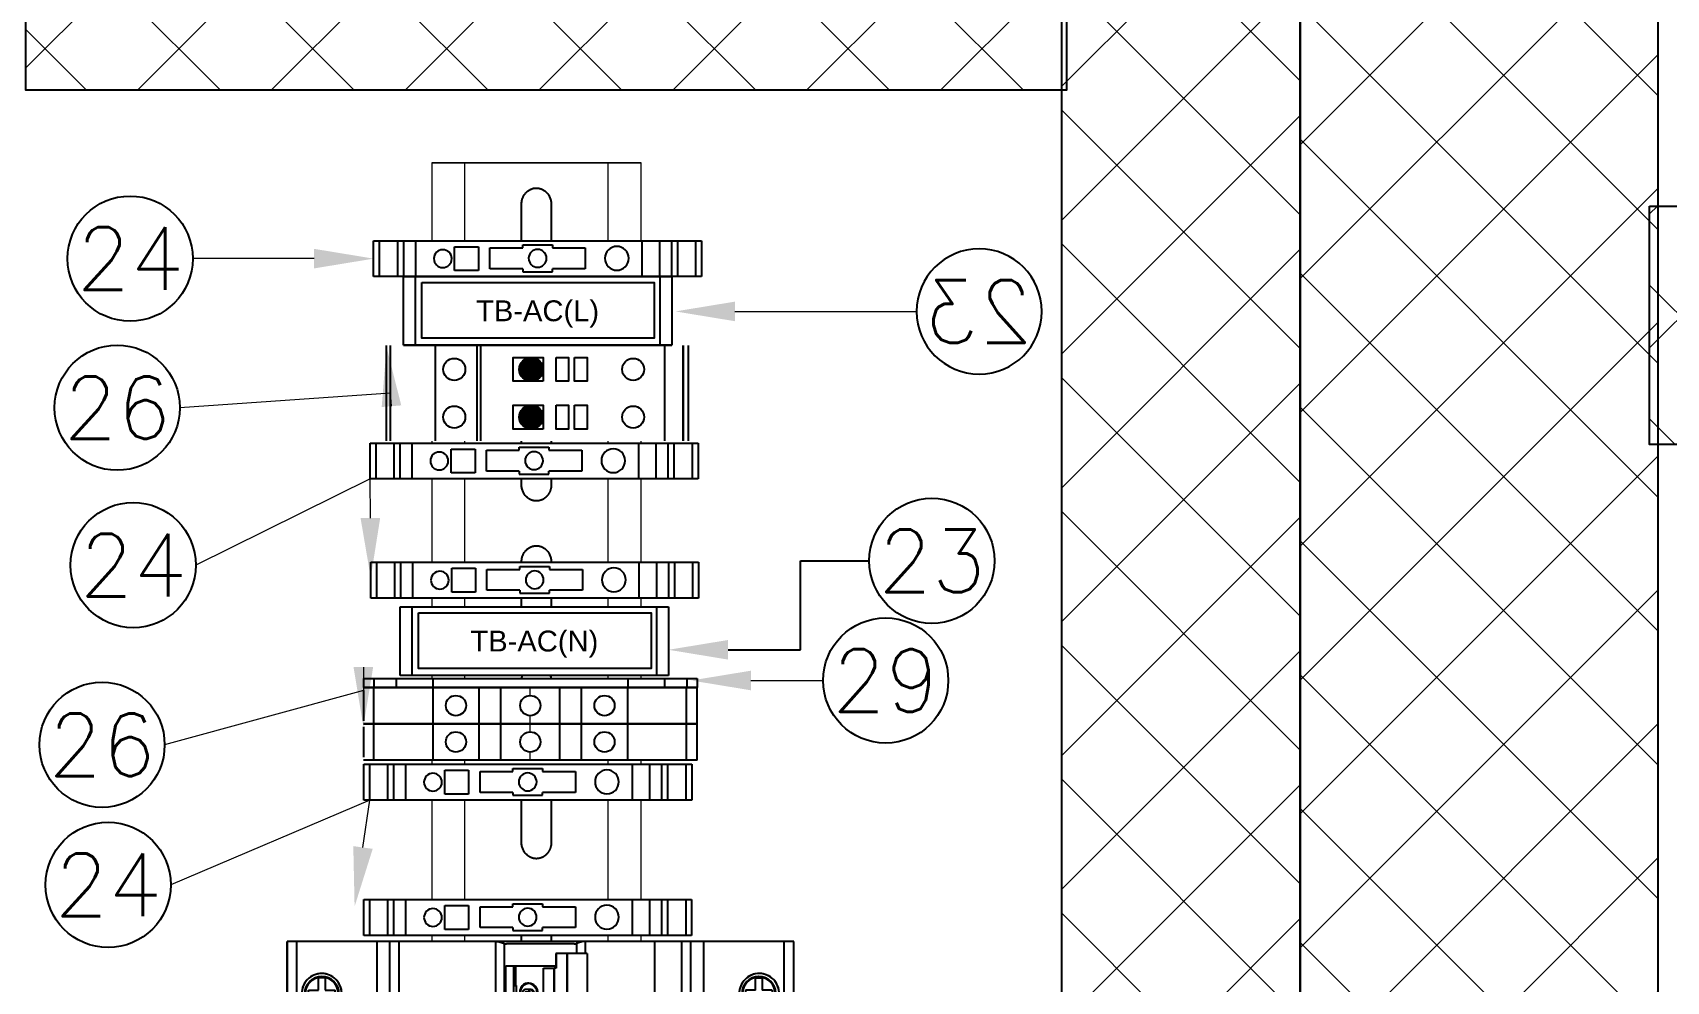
# Model space of a CAD drawing. Header units: millimetres. Extents: x 2205 to 3814, y 620 to 2277.
# Drawn here: x 3063.8 to 3337.8, y 1297 to 1456.1 of the extents above; entities that cross this region are included whole.
import ezdxf
from ezdxf import colors
from ezdxf.entities.mleader import LeaderData, LeaderLine
from ezdxf.enums import TextEntityAlignment as Align
from ezdxf.math import Vec2, Vec3

# ---------------------------------------------------------------- set-up
doc = ezdxf.new("R2010")
doc.units = ezdxf.units.MM
doc.set_wipeout_variables(frame=1)
doc.linetypes.add('Continuo', pattern=[0])
for name, color, linetype, lineweight in [('EL-achurados', 7, 'Continuous', 9), ('EL-componentes', 7, 'Continuous', 25), ('EL-Cotas', 7, 'Continuous', 18)]:
    doc.layers.add(name, color=color, linetype=linetype, lineweight=lineweight)
doc.styles.add('ROMANS', font='romans.shx', dxfattribs={"height": 14})
doc.styles.get("Standard").update_dxf_attribs({"font": 'arial.ttf'})

# ---------------------------------------------------------------- blocks, each defined once
blk = doc.blocks.new('*U17')
blk.add_wipeout([(91.17, 48.55), (641.17, 48.55), (641.17, 13.55), (91.17, 13.55)])
for points in [[(91.16, 48.55), (641.18, 48.55), (641.18, 13.55), (91.16, 13.55)], [(91.17, 43.05), (641.17, 43.05), (641.17, 19.05), (91.17, 19.05), (91.17, 31.05)]]:
    blk.add_lwpolyline(points, close=True)
at = {"layer": 'EL-componentes', "color": 7, "linetype": 'Continuous', "lineweight": 25}
for points in [[(105.14, 33.55), (101.67, 33.55), (98.2, 33.55), (95.42, 33.55), (95.42, 31.05), (95.42, 28.55), (98.2, 28.55), (101.67, 28.55), (105.14, 28.55), (106.75, 28.55), (107.55, 29.8), (108.35, 31.05), (107.55, 32.3), (106.75, 33.55), (105.14, 33.55)], [(125.14, 33.55), (121.67, 33.55), (118.2, 33.55), (115.42, 33.55), (115.42, 31.05), (115.42, 28.55), (118.2, 28.55), (121.67, 28.55), (125.14, 28.55), (126.75, 28.55), (127.55, 29.8), (128.35, 31.05), (127.55, 32.3), (126.75, 33.55), (125.14, 33.55)], [(145.14, 33.55), (141.67, 33.55), (138.2, 33.55), (135.42, 33.55), (135.42, 31.05), (135.42, 28.55), (138.2, 28.55), (141.67, 28.55), (145.14, 28.55), (146.75, 28.55), (147.55, 29.8), (148.35, 31.05), (147.55, 32.3), (146.75, 33.55), (145.14, 33.55)], [(165.14, 33.55), (161.67, 33.55), (158.2, 33.55), (155.42, 33.55), (155.42, 31.05), (155.42, 28.55), (158.2, 28.55), (161.67, 28.55), (165.14, 28.55), (166.75, 28.55), (167.55, 29.8), (168.35, 31.05), (167.55, 32.3), (166.75, 33.55), (165.14, 33.55)], [(185.14, 33.55), (181.67, 33.55), (178.2, 33.55), (175.42, 33.55), (175.42, 31.05), (175.42, 28.55), (178.2, 28.55), (181.67, 28.55), (185.14, 28.55), (186.75, 28.55), (187.55, 29.8), (188.35, 31.05), (187.55, 32.3), (186.75, 33.55), (185.14, 33.55)], [(205.14, 33.55), (201.67, 33.55), (198.2, 33.55), (195.42, 33.55), (195.42, 31.05), (195.42, 28.55), (198.2, 28.55), (201.67, 28.55), (205.14, 28.55), (206.75, 28.55), (207.55, 29.8), (208.35, 31.05), (207.55, 32.3), (206.75, 33.55), (205.14, 33.55)], [(225.14, 33.55), (221.67, 33.55), (218.2, 33.55), (215.42, 33.55), (215.42, 31.05), (215.42, 28.55), (218.2, 28.55), (221.67, 28.55), (225.14, 28.55), (226.75, 28.55), (227.55, 29.8), (228.35, 31.05), (227.55, 32.3), (226.75, 33.55), (225.14, 33.55)]]:
    blk.add_rational_spline(points, [1, 1, 1, 0.707107250279, 1, 0.707107250279, 1, 1, 1, 0.866024791583, 1, 0.866024791583, 1, 0.866024791583, 1], degree=2, knots=[0, 0, 0, 1, 1, 2.570795, 2.570795, 4.14159, 4.14159, 5.14159, 5.14159, 6.18879, 6.18879, 7.23599, 7.23599, 8.28319, 8.28319, 8.28319], dxfattribs=at)
blk = doc.blocks.new('S202 ABB')
at = {"color": 7, "linetype": 'Continuo', "lineweight": 25}
blk.add_wipeout([(-35, 42.5), (0, 42.5), (0, -42.5), (-35, -42.5)], dxfattribs=at).dxf.layer = 'EL-componentes'
at = {"layer": 'EL-componentes', "color": 7, "linetype": 'Continuo', "lineweight": 25}
for p, q in [((-35, 42.5), (-17.5, 42.5)), ((-35, 42.5), (-17.5, 42.5)), ((-17.5, 42.5), (-35, 42.5)), ((-35, -42.5), (-35, 42.5)), ((-17.5, -2.59), (-17.5, 42.5)), ((-17.5, 42.5), (0, 42.5)), ((-17.5, 42.5), (0, 42.5)), ((0, 42.5), (-17.5, 42.5)), ((-17.5, -2.59), (-17.5, 42.5)), ((0, -42.5), (0, 42.5)), ((-17.5, 40.89), (-35, 40.89)), ((-26.81, 38.9), (-26.81, 37.24)), ((-25.69, 38.9), (-26.81, 38.9)), ((-25.69, 38.9), (-25.69, 37.24)), ((0, 40.89), (-17.5, 40.89)), ((-9.31, 38.9), (-9.31, 37.24)), ((-8.19, 38.9), (-9.31, 38.9)), ((-8.19, 38.9), (-8.19, 37.24)), ((-26.81, 37.24), (-28.88, 37.24)), ((-28.88, 36.12), (-28.88, 37.24)), ((-28.88, 36.12), (-26.81, 36.12)), ((-26.81, 36.12), (-26.81, 34.45)), ((-23.62, 37.24), (-25.69, 37.24)), ((-25.69, 36.12), (-25.69, 34.45)), ((-25.69, 36.12), (-23.62, 36.12)), ((-23.62, 36.12), (-23.62, 37.24)), ((-9.31, 37.24), (-11.38, 37.24)), ((-11.38, 36.12), (-11.38, 37.24)), ((-11.38, 36.12), (-9.31, 36.12)), ((-9.31, 36.12), (-9.31, 34.45)), ((-6.12, 37.24), (-8.19, 37.24)), ((-8.19, 36.12), (-8.19, 34.45)), ((-8.19, 36.12), (-6.12, 36.12)), ((-6.12, 36.12), (-6.12, 37.24)), ((-25.69, 34.45), (-26.81, 34.45)), ((-8.19, 34.45), (-9.31, 34.45)), ((-17.5, 27.4), (-35, 27.4)), ((-17.5, 25.24), (-35, 25.24)), ((0, 27.4), (-17.5, 27.4)), ((0, 25.24), (-17.5, 25.24)), ((-17.5, 23.7), (-35, 23.7)), ((0, 23.7), (-17.5, 23.7)), ((-17.5, 7.49), (-35, 7.49)), ((-17.86, 6.05), (-34.64, 6.05)), ((-34.57, 0), (-34.57, 5.68)), ((-30.91, 5.79), (-30.91, -2.59)), ((-21.76, 5.79), (-30.91, 5.79)), ((-21.76, 5.79), (-21.76, -2.59)), ((-17.93, 0), (-17.93, 5.68)), ((0, 7.49), (-17.5, 7.49)), ((-0.36, 6.05), (-17.14, 6.05)), ((-17.07, 0), (-17.07, 5.68)), ((-13.41, 5.79), (-13.41, -2.59)), ((-4.26, 5.79), (-13.41, 5.79)), ((-4.26, 5.79), (-4.26, -2.59)), ((-0.43, 0), (-0.43, 5.68)), ((-21.76, 4.49), (-30.91, 4.49)), ((-30.91, 4.3), (-29.27, 4.3)), ((-30.91, 4.19), (-27.59, 4.19)), ((-29.27, 4.3), (-29.27, 4.49)), ((-29.27, 4.19), (-29.27, 4.3)), ((-27.93, 2.53), (-27.79, 2.83)), ((-27.82, 4.19), (-27.81, 4.49)), ((-27.79, 2.83), (-27.56, 3.08)), ((-27.59, 4.49), (-27.59, 4)), ((-23.27, 4), (-27.59, 4)), ((-27.56, 3.08), (-27.21, 3.3)), ((-27.21, 3.3), (-26.77, 3.44)), ((-26.9, 2.55), (-26.84, 2.76)), ((-26.84, 2.76), (-26.68, 2.93)), ((-26.77, 3.44), (-26.21, 3.49)), ((-26.68, 2.93), (-26.42, 3.03)), ((-26.42, 3.03), (-26.08, 3.03)), ((-26.21, 3.49), (-25.73, 3.44)), ((-26.08, 3.03), (-25.82, 2.93)), ((-25.82, 2.93), (-25.66, 2.76)), ((-25.73, 3.44), (-25.29, 3.3)), ((-25.66, 2.76), (-25.6, 2.55)), ((-25.29, 3.3), (-24.94, 3.08)), ((-24.94, 3.08), (-24.71, 2.83)), ((-24.71, 2.83), (-24.57, 2.53)), ((-23.27, 4.49), (-23.27, 4)), ((-23.25, 4.28), (-23.27, 4.31)), ((-23.27, 4.31), (-23.27, 4.31)), ((-23.11, 4.2), (-23.25, 4.28)), ((-22.84, 4.14), (-23.11, 4.2)), ((-22.84, 4.14), (-21.76, 4.14)), ((-4.26, 4.49), (-13.41, 4.49)), ((-13.41, 4.3), (-11.77, 4.3)), ((-13.41, 4.19), (-10.09, 4.19)), ((-11.77, 4.3), (-11.77, 4.49)), ((-11.77, 4.19), (-11.77, 4.3)), ((-10.43, 2.53), (-10.29, 2.83)), ((-10.32, 4.19), (-10.31, 4.49)), ((-10.29, 2.83), (-10.06, 3.08)), ((-10.09, 4.49), (-10.09, 4)), ((-5.77, 4), (-10.09, 4)), ((-10.06, 3.08), (-9.71, 3.3)), ((-9.71, 3.3), (-9.27, 3.44)), ((-9.4, 2.55), (-9.34, 2.76)), ((-9.34, 2.76), (-9.18, 2.93)), ((-9.27, 3.44), (-8.71, 3.49)), ((-9.18, 2.93), (-8.92, 3.03)), ((-8.92, 3.03), (-8.58, 3.03)), ((-8.71, 3.49), (-8.23, 3.44)), ((-8.58, 3.03), (-8.32, 2.93)), ((-8.32, 2.93), (-8.16, 2.76)), ((-8.23, 3.44), (-7.79, 3.3)), ((-8.16, 2.76), (-8.1, 2.55)), ((-7.79, 3.3), (-7.44, 3.08)), ((-7.44, 3.08), (-7.21, 2.83)), ((-7.21, 2.83), (-7.07, 2.53)), ((-5.77, 4.49), (-5.77, 4)), ((-5.75, 4.28), (-5.77, 4.31)), ((-5.77, 4.31), (-5.77, 4.31)), ((-5.61, 4.2), (-5.75, 4.28)), ((-5.34, 4.14), (-5.61, 4.2)), ((-5.34, 4.14), (-4.26, 4.14)), ((-34.57, -5.68), (-34.57, 0)), ((-27.98, 2.19), (-27.93, 2.53)), ((-27.97, 2.05), (-27.98, 2.19)), ((-27.88, 1.69), (-27.97, 2.05)), ((-27.66, 1.28), (-27.88, 1.69)), ((-27.34, 0.93), (-27.66, 1.28)), ((-26.92, 0.67), (-27.34, 0.93)), ((-26.9, 1.81), (-26.9, 2.55)), ((-26.9, 1.56), (-26.9, 1.81)), ((-26.89, 1.7), (-26.9, 1.81)), ((-26.78, 1.46), (-26.89, 1.7)), ((-26.45, 0.55), (-26.84, 0.67)), ((-26.58, 1.28), (-26.78, 1.46)), ((-26.33, 1.19), (-26.58, 1.28)), ((-26.47, 2.55), (-26.43, 2.64)), ((-26.47, 1.81), (-26.47, 2.55)), ((-26.45, 1.74), (-26.47, 1.81)), ((-26.36, 1.64), (-26.45, 1.74)), ((-26.04, 0.52), (-26.45, 0.55)), ((-26.43, 2.64), (-26.33, 2.71)), ((-26.2, 1.61), (-26.36, 1.64)), ((-26.33, 2.71), (-26.16, 2.71)), ((-26.05, 1.22), (-26.33, 1.19)), ((-26.08, 1.69), (-26.2, 1.61)), ((-26.16, 2.71), (-26.06, 2.63)), ((-26.03, 1.81), (-26.08, 1.69)), ((-26.06, 2.63), (-26.03, 2.55)), ((-25.82, 1.35), (-26.05, 1.22)), ((-25.64, 0.61), (-26.04, 0.52)), ((-26.03, 1.81), (-26.03, 2.55)), ((-25.66, 1.56), (-25.82, 1.35)), ((-25.36, 0.78), (-25.73, 0.61)), ((-25.6, 1.81), (-25.66, 1.56)), ((-25.6, 1.81), (-25.6, 2.55)), ((-25.6, 1.56), (-25.6, 1.81)), ((-24.99, 1.09), (-25.36, 0.78)), ((-24.71, 1.48), (-24.99, 1.09)), ((-24.57, 1.83), (-24.71, 1.48)), ((-24.57, 2.53), (-24.52, 2.19)), ((-24.52, 2.19), (-24.57, 1.83)), ((-17.93, -2.59), (-17.93, 0)), ((-17.07, -2.59), (-17.07, 0)), ((-10.48, 2.19), (-10.43, 2.53)), ((-10.47, 2.05), (-10.48, 2.19)), ((-10.38, 1.69), (-10.47, 2.05)), ((-10.16, 1.28), (-10.38, 1.69)), ((-9.84, 0.93), (-10.16, 1.28)), ((-9.42, 0.67), (-9.84, 0.93)), ((-9.4, 1.81), (-9.4, 2.55)), ((-9.4, 1.56), (-9.4, 1.81)), ((-9.39, 1.7), (-9.4, 1.81)), ((-9.28, 1.46), (-9.39, 1.7)), ((-8.95, 0.55), (-9.34, 0.67)), ((-9.08, 1.28), (-9.28, 1.46)), ((-8.83, 1.19), (-9.08, 1.28)), ((-8.97, 2.55), (-8.93, 2.64)), ((-8.97, 1.81), (-8.97, 2.55)), ((-8.95, 1.74), (-8.97, 1.81)), ((-8.86, 1.64), (-8.95, 1.74)), ((-8.54, 0.52), (-8.95, 0.55)), ((-8.93, 2.64), (-8.83, 2.71)), ((-8.7, 1.61), (-8.86, 1.64)), ((-8.83, 2.71), (-8.66, 2.71)), ((-8.55, 1.22), (-8.83, 1.19)), ((-8.58, 1.69), (-8.7, 1.61)), ((-8.66, 2.71), (-8.56, 2.63)), ((-8.53, 1.81), (-8.58, 1.69)), ((-8.56, 2.63), (-8.53, 2.55)), ((-8.32, 1.35), (-8.55, 1.22)), ((-8.14, 0.61), (-8.54, 0.52)), ((-8.53, 1.81), (-8.53, 2.55)), ((-8.16, 1.56), (-8.32, 1.35)), ((-7.86, 0.78), (-8.23, 0.61)), ((-8.1, 1.81), (-8.16, 1.56)), ((-8.1, 1.81), (-8.1, 2.55)), ((-8.1, 1.56), (-8.1, 1.81)), ((-7.49, 1.09), (-7.86, 0.78)), ((-7.21, 1.48), (-7.49, 1.09)), ((-7.07, 1.83), (-7.21, 1.48)), ((-7.07, 2.53), (-7.02, 2.19)), ((-7.02, 2.19), (-7.07, 1.83)), ((-0.43, -2.59), (-0.43, 0)), ((-0.43, -5.68), (-0.43, 0)), ((-32.98, -4.49), (-32.98, -2.59)), ((-32.98, -2.59), (-30.48, -2.59)), ((-32.98, -4.55), (-32.98, -2.65)), ((-32.98, -2.65), (-30.48, -2.65)), ((-30.48, -0.49), (-30.48, -2.38)), ((-21.85, -0.49), (-30.48, -0.49)), ((-30.48, -2.59), (-30.48, -2.28)), ((-22.02, -2.28), (-30.48, -2.28)), ((-30.48, -2.65), (-30.48, -2.34)), ((-22.02, -2.34), (-30.48, -2.34)), ((-30.48, -2.59), (-30.48, -2.38)), ((-22.02, -2.59), (-22.02, -2.28)), ((-22.02, -2.65), (-22.02, -2.34)), ((-21.85, -2.38), (-22.02, -2.38)), ((-12.98, -2.59), (-22.02, -2.59)), ((-12.98, -2.65), (-22.02, -2.65)), ((-21.85, -0.49), (-21.85, -2.38)), ((-21.85, -2.59), (-21.85, -2.38)), ((-12.98, -0.49), (-12.98, -2.38)), ((-4.35, -0.49), (-12.98, -0.49)), ((-12.98, -2.59), (-12.98, -2.28)), ((-4.52, -2.28), (-12.98, -2.28)), ((-12.98, -2.65), (-12.98, -2.34)), ((-4.52, -2.34), (-12.98, -2.34)), ((-12.98, -2.59), (-12.98, -2.38)), ((-4.52, -2.59), (-4.52, -2.28)), ((-4.52, -2.65), (-4.52, -2.34)), ((-4.35, -2.38), (-4.52, -2.38)), ((-2.02, -2.59), (-4.52, -2.59)), ((-2.02, -2.59), (-4.52, -2.59)), ((-2.02, -2.59), (-4.52, -2.59)), ((-2.02, -2.65), (-4.52, -2.65)), ((-2.02, -2.65), (-4.52, -2.65)), ((-4.35, -0.49), (-4.35, -2.38)), ((-4.35, -2.59), (-4.35, -2.38)), ((-2.02, -4.49), (-2.02, -2.59)), ((-32.98, -4.56), (-32.98, -4.49)), ((-2.02, -4.49), (-32.98, -4.49)), ((-32.98, -7.86), (-32.98, -4.55)), ((-2.02, -4.55), (-32.98, -4.55)), ((-2.02, -4.56), (-2.02, -4.49)), ((-2.02, -7.86), (-2.02, -4.55)), ((-35, -7.49), (-34.94, -6.94)), ((-35, -7.49), (-32.98, -7.49)), ((-34.94, -6.94), (-34.78, -6.39)), ((-34.78, -6.39), (-34.64, -6.05)), ((-32.98, -7.86), (-2.02, -7.86)), ((-17.5, -42.5), (-17.5, -7.86)), ((-17.5, -42.5), (-17.5, -7.86)), ((0, -7.49), (-2.02, -7.49)), ((-0.22, -6.39), (-0.36, -6.05)), ((-0.06, -6.94), (-0.22, -6.39)), ((-17.5, -19.2), (-35, -19.2)), ((0, -19.2), (-17.5, -19.2)), ((-17.5, -23.7), (-35, -23.7)), ((0, -23.7), (-17.5, -23.7)), ((-17.5, -25.24), (-35, -25.24)), ((-17.5, -27.4), (-35, -27.4)), ((0, -25.24), (-17.5, -25.24)), ((0, -27.4), (-17.5, -27.4)), ((-26.81, -36.07), (-26.81, -34.41)), ((-26.81, -34.41), (-25.69, -34.41)), ((-25.69, -36.07), (-25.69, -34.41)), ((-9.31, -36.07), (-9.31, -34.41)), ((-9.31, -34.41), (-8.19, -34.41)), ((-8.19, -36.07), (-8.19, -34.41)), ((-26.81, -36.07), (-28.88, -36.07)), ((-28.88, -36.07), (-28.88, -37.19)), ((-28.88, -37.19), (-26.81, -37.19)), ((-26.81, -38.86), (-26.81, -37.19)), ((-23.62, -36.07), (-25.69, -36.07)), ((-25.69, -37.19), (-23.62, -37.19)), ((-25.69, -38.86), (-25.69, -37.19)), ((-23.62, -36.07), (-23.62, -37.19)), ((-9.31, -36.07), (-11.38, -36.07)), ((-11.38, -36.07), (-11.38, -37.19)), ((-11.38, -37.19), (-9.31, -37.19)), ((-9.31, -38.86), (-9.31, -37.19)), ((-6.12, -36.07), (-8.19, -36.07)), ((-8.19, -37.19), (-6.12, -37.19)), ((-8.19, -38.86), (-8.19, -37.19)), ((-6.12, -36.07), (-6.12, -37.19)), ((-17.5, -40.9), (-35, -40.9)), ((-26.81, -38.86), (-25.69, -38.86)), ((0, -40.9), (-17.5, -40.9)), ((-9.31, -38.86), (-8.19, -38.86)), ((-17.5, -42.5), (-35, -42.5)), ((-17.5, -42.5), (-35, -42.5)), ((0, -42.5), (-17.5, -42.5)), ((0, -42.5), (-17.5, -42.5))]:
    blk.add_line(p, q, dxfattribs=at)
for centre, radius in [((-26.25, 36.69), 3.36), ((-26.25, 36.67), 2.85), ((-26.25, 36.67), 2.8), ((-26.25, 36.68), 2.76), ((-8.75, 36.69), 3.36), ((-8.75, 36.67), 2.85), ((-8.75, 36.67), 2.8), ((-8.75, 36.68), 2.76), ((-26.25, -36.69), 3.36), ((-26.25, -36.63), 2.84), ((-26.25, -36.63), 2.8), ((-26.25, -36.63), 2.76), ((-8.75, -36.69), 3.36), ((-8.75, -36.63), 2.84), ((-8.75, -36.63), 2.8), ((-8.75, -36.63), 2.76)]:
    blk.add_circle(centre, radius, dxfattribs=at)
for centre, major_axis, ratio in [((-26.25, 1.93), (-1.73, 0), 0.861664), ((-8.75, 1.93), (-1.73, 0), 0.861664), ((-26.25, 1.56), (-0.647, 0), 0.862115), ((-26.25, 2.3), (-0.216, 0), 0.864234), ((-8.75, 1.56), (-0.647, 0), 0.862115), ((-8.75, 2.3), (-0.216, 0), 0.864234)]:
    blk.add_ellipse(centre, major_axis=major_axis, ratio=ratio, dxfattribs=at)
for points in [[(-29.6, 37.03), (-29.41, 38.88), (-27.77, 40.23), (-25.92, 40.04)], [(-28.73, 37.89), (-28.06, 39.26), (-26.41, 39.83), (-25.04, 39.16)], [(-25.92, 40.04), (-24.07, 39.85), (-22.72, 38.2), (-22.9, 36.36)], [(-25.04, 39.16), (-23.67, 38.48), (-23.1, 36.83), (-23.77, 35.46)], [(-12.1, 37.03), (-11.91, 38.88), (-10.27, 40.23), (-8.42, 40.04)], [(-11.23, 37.89), (-10.56, 39.26), (-8.91, 39.83), (-7.54, 39.16)], [(-8.42, 40.04), (-6.57, 39.85), (-5.22, 38.2), (-5.4, 36.36)], [(-7.54, 39.16), (-6.17, 38.48), (-5.6, 36.83), (-6.27, 35.46)], [(-26.58, 33.35), (-28.43, 33.53), (-29.78, 35.18), (-29.6, 37.03)], [(-27.46, 34.2), (-28.83, 34.87), (-29.4, 36.52), (-28.73, 37.89)], [(-22.9, 36.36), (-23.09, 34.51), (-24.73, 33.16), (-26.58, 33.35)], [(-9.08, 33.35), (-10.93, 33.53), (-12.28, 35.18), (-12.1, 37.03)], [(-9.96, 34.2), (-11.33, 34.87), (-11.9, 36.52), (-11.23, 37.89)], [(-5.4, 36.36), (-5.59, 34.51), (-7.23, 33.16), (-9.08, 33.35)], [(-23.77, 35.46), (-24.44, 34.09), (-26.09, 33.53), (-27.46, 34.2)], [(-6.27, 35.46), (-6.94, 34.09), (-8.59, 33.53), (-9.96, 34.2)], [(-35, 7.49), (-35, 7.49), (-34.94, 6.94), (-34.94, 6.94)], [(-34.94, 6.94), (-34.94, 6.94), (-34.78, 6.39), (-34.78, 6.39)], [(-34.78, 6.39), (-34.78, 6.39), (-34.64, 6.05), (-34.64, 6.05)], [(-34.64, 6.05), (-34.59, 5.93), (-34.57, 5.81), (-34.57, 5.68)], [(-17.86, 6.05), (-17.91, 5.93), (-17.93, 5.81), (-17.93, 5.68)], [(-17.72, 6.39), (-17.72, 6.39), (-17.86, 6.05), (-17.86, 6.05)], [(-17.56, 6.94), (-17.56, 6.94), (-17.72, 6.39), (-17.72, 6.39)], [(-17.5, 7.49), (-17.5, 7.49), (-17.56, 6.94), (-17.56, 6.94)], [(-17.5, 7.49), (-17.5, 7.49), (-17.44, 6.94), (-17.44, 6.94)], [(-17.44, 6.94), (-17.44, 6.94), (-17.28, 6.39), (-17.28, 6.39)], [(-17.28, 6.39), (-17.28, 6.39), (-17.14, 6.05), (-17.14, 6.05)], [(-17.14, 6.05), (-17.09, 5.93), (-17.07, 5.81), (-17.07, 5.68)], [(-0.36, 6.05), (-0.41, 5.93), (-0.43, 5.81), (-0.43, 5.68)], [(-0.22, 6.39), (-0.22, 6.39), (-0.36, 6.05), (-0.36, 6.05)], [(-0.06, 6.94), (-0.06, 6.94), (-0.22, 6.39), (-0.22, 6.39)], [(0, 7.49), (0, 7.49), (-0.06, 6.94), (-0.06, 6.94)], [(-27.6, 4.19), (-27.59, 4.23), (-27.59, 4.27), (-27.59, 4.31)], [(-21.98, 4.49), (-22.18, 4.4), (-22.37, 4.28), (-22.54, 4.14)], [(-21.76, 4.29), (-21.88, 4.25), (-21.98, 4.2), (-22.09, 4.14)], [(-10.1, 4.19), (-10.09, 4.23), (-10.09, 4.27), (-10.09, 4.31)], [(-4.48, 4.49), (-4.68, 4.4), (-4.87, 4.28), (-5.04, 4.14)], [(-4.26, 4.29), (-4.38, 4.25), (-4.48, 4.2), (-4.59, 4.14)], [(-34.57, -5.68), (-34.57, -5.81), (-34.59, -5.93), (-34.64, -6.05)], [(-34.64, -6.05), (-34.64, -6.05), (-32.98, -6.05), (-32.98, -6.05)], [(-0.36, -6.05), (-0.36, -6.05), (-2.02, -6.05), (-2.02, -6.05)], [(-0.43, -5.68), (-0.43, -5.81), (-0.41, -5.93), (-0.36, -6.05)], [(-29.22, -35.12), (-28.36, -33.48), (-26.32, -32.85), (-24.68, -33.72)], [(-11.72, -35.12), (-10.86, -33.48), (-8.82, -32.85), (-7.18, -33.72)], [(-27.82, -39.67), (-29.46, -38.8), (-30.09, -36.76), (-29.22, -35.12)], [(-28.68, -38.12), (-29.5, -36.78), (-29.08, -35.03), (-27.74, -34.21)], [(-28.93, -35.96), (-28.56, -34.49), (-27.06, -33.59), (-25.58, -33.96)], [(-27.74, -34.21), (-26.4, -33.39), (-24.65, -33.81), (-23.82, -35.15)], [(-25.58, -33.96), (-24.1, -34.33), (-23.2, -35.83), (-23.57, -37.3)], [(-23.82, -35.15), (-23, -36.49), (-23.42, -38.24), (-24.76, -39.06)], [(-24.68, -33.72), (-23.04, -34.59), (-22.41, -36.62), (-23.28, -38.27)], [(-24.03, -34.93), (-23.08, -36.15), (-23.31, -37.91), (-24.54, -38.85)], [(-10.32, -39.67), (-11.96, -38.8), (-12.59, -36.76), (-11.72, -35.12)], [(-11.18, -38.12), (-12, -36.78), (-11.58, -35.03), (-10.24, -34.21)], [(-11.43, -35.96), (-11.06, -34.49), (-9.56, -33.59), (-8.08, -33.96)], [(-10.24, -34.21), (-8.9, -33.39), (-7.15, -33.81), (-6.32, -35.15)], [(-8.08, -33.96), (-6.6, -34.33), (-5.7, -35.83), (-6.07, -37.3)], [(-6.32, -35.15), (-5.5, -36.49), (-5.92, -38.24), (-7.26, -39.06)], [(-7.18, -33.72), (-5.54, -34.59), (-4.91, -36.62), (-5.78, -38.27)], [(-6.53, -34.93), (-5.58, -36.15), (-5.81, -37.91), (-7.04, -38.85)], [(-26.92, -39.31), (-28.4, -38.94), (-29.3, -37.44), (-28.93, -35.96)], [(-24.76, -39.06), (-26.1, -39.88), (-27.85, -39.46), (-28.68, -38.12)], [(-24.54, -38.85), (-25.76, -39.8), (-27.52, -39.57), (-28.47, -38.34)], [(-23.28, -38.27), (-24.14, -39.91), (-26.18, -40.54), (-27.82, -39.67)], [(-23.57, -37.3), (-23.94, -38.78), (-25.44, -39.68), (-26.92, -39.31)], [(-9.42, -39.31), (-10.9, -38.94), (-11.8, -37.44), (-11.43, -35.96)], [(-7.26, -39.06), (-8.6, -39.88), (-10.35, -39.46), (-11.18, -38.12)], [(-7.04, -38.85), (-8.26, -39.8), (-10.02, -39.57), (-10.97, -38.34)], [(-5.78, -38.27), (-6.64, -39.91), (-8.68, -40.54), (-10.32, -39.67)], [(-6.07, -37.3), (-6.44, -38.78), (-7.94, -39.68), (-9.42, -39.31)]]:
    blk.add_open_spline(points, degree=3, dxfattribs=at)
for points, knots in [([(-29.1, 36.67), (-29.1, 38.25), (-27.82, 39.52), (-26.25, 39.52), (-24.68, 39.52), (-23.4, 38.25), (-23.4, 36.67), (-23.4, 35.1), (-24.68, 33.83), (-26.25, 33.83), (-27.82, 33.83), (-29.1, 35.1), (-29.1, 36.67)], [0, 0, 0, 0, 1, 1, 1, 2, 2, 2, 3, 3, 3, 4, 4, 4, 4]), ([(-29.05, 36.67), (-29.05, 38.23), (-27.8, 39.48), (-26.25, 39.48), (-24.7, 39.48), (-23.45, 38.23), (-23.45, 36.67), (-23.45, 35.13), (-24.7, 33.87), (-26.25, 33.87), (-27.8, 33.87), (-29.05, 35.13), (-29.05, 36.67)], [0, 0, 0, 0, 1, 1, 1, 2, 2, 2, 3, 3, 3, 4, 4, 4, 4]), ([(-11.6, 36.67), (-11.6, 38.25), (-10.32, 39.52), (-8.75, 39.52), (-7.18, 39.52), (-5.9, 38.25), (-5.9, 36.67), (-5.9, 35.1), (-7.18, 33.83), (-8.75, 33.83), (-10.32, 33.83), (-11.6, 35.1), (-11.6, 36.67)], [0, 0, 0, 0, 1, 1, 1, 2, 2, 2, 3, 3, 3, 4, 4, 4, 4]), ([(-11.55, 36.67), (-11.55, 38.23), (-10.3, 39.48), (-8.75, 39.48), (-7.2, 39.48), (-5.95, 38.23), (-5.95, 36.67), (-5.95, 35.13), (-7.2, 33.87), (-8.75, 33.87), (-10.3, 33.87), (-11.55, 35.13), (-11.55, 36.67)], [0, 0, 0, 0, 1, 1, 1, 2, 2, 2, 3, 3, 3, 4, 4, 4, 4]), ([(-27.98, 1.93), (-27.98, 2.75), (-27.2, 3.41), (-26.25, 3.41), (-25.3, 3.41), (-24.52, 2.75), (-24.52, 1.93), (-24.52, 1.1), (-25.3, 0.44), (-26.25, 0.44), (-27.2, 0.44), (-27.98, 1.1), (-27.98, 1.93)], [0, 0, 0, 0, 1, 1, 1, 2, 2, 2, 3, 3, 3, 4, 4, 4, 4]), ([(-10.48, 1.93), (-10.48, 2.75), (-9.7, 3.41), (-8.75, 3.41), (-7.8, 3.41), (-7.02, 2.75), (-7.02, 1.93), (-7.02, 1.1), (-7.8, 0.44), (-8.75, 0.44), (-9.7, 0.44), (-10.48, 1.1), (-10.48, 1.93)], [0, 0, 0, 0, 1, 1, 1, 2, 2, 2, 3, 3, 3, 4, 4, 4, 4]), ([(-26.47, 2.3), (-26.47, 2.4), (-26.37, 2.48), (-26.25, 2.48), (-26.13, 2.48), (-26.03, 2.4), (-26.03, 2.3), (-26.03, 2.2), (-26.13, 2.11), (-26.25, 2.11), (-26.37, 2.11), (-26.47, 2.2), (-26.47, 2.3)], [0, 0, 0, 0, 1, 1, 1, 2, 2, 2, 3, 3, 3, 4, 4, 4, 4]), ([(-8.97, 2.3), (-8.97, 2.4), (-8.87, 2.48), (-8.75, 2.48), (-8.63, 2.48), (-8.53, 2.4), (-8.53, 2.3), (-8.53, 2.2), (-8.63, 2.11), (-8.75, 2.11), (-8.87, 2.11), (-8.97, 2.2), (-8.97, 2.3)], [0, 0, 0, 0, 1, 1, 1, 2, 2, 2, 3, 3, 3, 4, 4, 4, 4]), ([(-28.47, -38.34), (-29.42, -37.12), (-29.19, -35.36), (-27.96, -34.41), (-26.74, -33.47), (-24.98, -33.7), (-24.03, -34.93)], [0, 0, 0, 0, 1, 1, 1, 2, 2, 2, 2]), ([(-10.97, -38.34), (-11.92, -37.12), (-11.69, -35.36), (-10.46, -34.41), (-9.24, -33.47), (-7.48, -33.7), (-6.53, -34.93)], [0, 0, 0, 0, 1, 1, 1, 2, 2, 2, 2])]:
    blk.add_open_spline(points, degree=3, knots=knots, dxfattribs=at)
blk = doc.blocks.new('1492-erl35')
at = {"color": 7, "linetype": 'Continuous', "lineweight": 20}
blk.add_wipeout([(0, -27.5), (6, -27.5), (6, 27.5), (0, 27.5)], dxfattribs=at).dxf.layer = 'EL-componentes'
at = {"layer": 'EL-componentes', "color": 7, "linetype": 'Continuous'}
for p, q in [((6, 27.5), (0, 27.5)), ((0, 27.5), (0, -27.5)), ((6, -27.5), (6, 27.5)), ((6, 26.5), (0, 26.5)), ((0, 23.5), (6, 23.5)), ((0, 22.5), (6, 22.5)), ((0, 20.5), (6, 20.5)), ((6, 17.5), (0, 17.5)), ((4.8, 8), (1.3, 8)), ((1.3, 8), (1.3, 2.5)), ((4.8, 2.5), (4.8, 8)), ((0.8, -2.5), (0.8, 2.5)), ((0.8, 2.5), (1.3, 2.5)), ((5.3, 2.5), (4.8, 2.5)), ((5.3, -2.5), (5.3, 2.5)), ((1.3, -2.5), (0.8, -2.5)), ((1.3, -2.5), (1.3, -8)), ((4.8, -8), (4.8, -2.5)), ((4.8, -8), (4.8, -2.5)), ((4.8, -2.5), (5.3, -2.5)), ((1.3, -8), (4.8, -8)), ((5, -9.91), (1, -9.91)), ((1, -9.91), (1, -13.91)), ((5, -13.91), (5, -9.91)), ((1, -13.91), (5, -13.91)), ((6, -20.5), (0, -20.5)), ((6, -22.5), (0, -22.5)), ((6, -23.5), (0, -23.5)), ((0, -26.5), (6, -26.5)), ((0, -27.5), (6, -27.5))]:
    blk.add_line(p, q, dxfattribs=at)
for centre, radius in [((3.05, 13.29), 2), ((3.05, 0), 1.5), ((3, -15.9), 1.5)]:
    blk.add_circle(centre, radius, dxfattribs=at)
blk = doc.blocks.new('1492-WFB4250')
at = {"color": 0, "lineweight": 25}
blk.add_wipeout([(-25.34, 0), (-25.34, -8), (25.34, -8), (25.34, 0)], dxfattribs=at)
h = blk.add_hatch()
h.set_pattern_fill('ANSI31', color=2)
h.set_pattern_definition([(45, (-6.07531, 8), (-0.0883883, 0.0883883), [])])
h.paths.add_polyline_path([(-3.08, -4, 1), (0.92, -4, 1)])
for p, q in [((-25.34, -8), (-25.34, 0)), ((-24.69, -8), (-24.69, 0)), ((-17.12, -8), (-17.12, 0)), ((-10.15, -8), (-10.15, 0)), ((-9.5, -8), (-9.5, 0)), ((21.35, -8), (21.35, 0)), ((24.41, -8), (24.41, 0)), ((24.46, -8), (24.46, 0)), ((25.34, -8), (25.34, 0))]:
    blk.add_line(p, q, dxfattribs=at)
for points in [[(0.92, -6), (-4.12, -6), (-4.12, -2), (0.92, -2)], [(3.12, -2), (5.21, -2), (5.21, -6), (3.12, -6)], [(6.21, -2), (8.29, -2), (8.29, -6), (6.21, -6)]]:
    blk.add_lwpolyline(points, close=True, dxfattribs=at)
for centre in [(-13.98, -4), (16.03, -4)]:
    blk.add_circle(centre, 1.85, dxfattribs=at)
at = {"color": 2}
blk.add_circle((-1.08, -4), 2, dxfattribs=at)
blk = doc.blocks.new('1492-GM35')
at = {"linetype": 'Continuous'}
blk.add_wipeout([(-22.5, 0), (-22.5, -11.5), (22.5, -11.5), (22.5, 0)], dxfattribs=at).dxf.layer = 'EL-componentes'
at = {"layer": 'EL-componentes', "linetype": 'Continuous'}
for p, q in [((-22.5, -11.5), (-22.5, 0)), ((-22.5, 0), (22.5, 0)), ((-20.5, -11.5), (-20.5, 0)), ((20.5, 0), (20.5, -11.5)), ((22.5, 0), (22.5, -11.5)), ((22.5, -11.5), (-22.5, -11.5))]:
    blk.add_line(p, q, dxfattribs=at)
blk.add_lwpolyline([(-19.44, -1.03), (19.58, -1.03), (19.58, -10.35), (-19.44, -10.35)], close=True, dxfattribs=at)
blk = doc.blocks.new('1492-J4')
at = {"color": 7, "linetype": 'Continuous', "lineweight": 25}
blk.add_wipeout([(-3.05, 28), (3.05, 28), (3.05, -28), (-3.05, -28)], dxfattribs=at).dxf.layer = 'EL-componentes'
at = {"layer": 'EL-componentes', "color": 7, "linetype": 'Continuous', "lineweight": 25}
for p, q in [((-3.05, -28), (-3.05, 28)), ((2.55, 28), (-2.55, 28)), ((3.05, 28), (3.05, -28)), ((3.05, 26.28), (-3.05, 26.28)), ((3.05, 16.37), (-3.05, 16.37)), ((-3.05, 8.56), (3.05, 8.56)), ((3.05, 5.01), (-3.05, 5.01)), ((3.05, -4.91), (-3.05, -4.91)), ((-3.05, -8.58), (3.05, -8.58)), ((-3.05, -16.35), (3.05, -16.35)), ((-3.05, -26.23), (3.05, -26.23)), ((-3.05, -28), (3.05, -28))]:
    blk.add_line(p, q, dxfattribs=at)
at = {"layer": 'EL-componentes', "color": 8, "linetype": 'Continuous', "lineweight": 5}
for p, q in [((-3.05, 0), (-1.7, 0)), ((1.7, 0), (3.05, 0))]:
    blk.add_line(p, q, dxfattribs=at)
at = {"layer": 'EL-componentes', "color": 7, "linetype": 'Continuous', "lineweight": 25}
for centre in [(0, 12.47), (0, 0), (0, -12.45)]:
    blk.add_circle(centre, 1.7, dxfattribs=at)
blk = doc.blocks.new('1492-EBJ3')
at = {"color": 0, "lineweight": 25}
blk.add_wipeout([(-28, -1.5), (-28, 0), (28, 0), (28, -1.5)], dxfattribs=at)
for p, q in [((-28, 0), (28, 0)), ((-28, 0), (-28, -1.5)), ((-26.27, 0), (-26.27, -1.5)), ((-22.5, 0), (-22.5, -1.5)), ((-16.36, 0), (-16.36, -1.5)), ((28, -1.5), (-28, -1.5)), ((16.36, 0), (16.36, -1.5)), ((22.5, 0), (22.5, -1.5)), ((26.27, 0), (26.27, -1.5)), ((28, 0), (28, -1.5))]:
    blk.add_line(p, q, dxfattribs=at)
blk = doc.blocks.new('_TagCircle')
at = {"linetype": 'Continuous', "transparency": 16777216}
blk.add_wipeout([(-0.094, 3), (-0.282, 2.988), (-0.47, 2.965), (-0.655, 2.929), (-0.837, 2.882), (-1.017, 2.824), (-1.192, 2.755), (-1.363, 2.674), (-1.528, 2.584), (-1.687, 2.482), (-1.84, 2.372), (-1.985, 2.251), (-2.122, 2.122), (-2.251, 1.985), (-2.372, 1.84), (-2.482, 1.687), (-2.584, 1.528), (-2.674, 1.363), (-2.755, 1.192), (-2.824, 1.017), (-2.882, 0.837), (-2.929, 0.655), (-2.965, 0.47), (-2.988, 0.282), (-3, 0.094), (-3, -0.094), (-2.988, -0.282), (-2.965, -0.47), (-2.929, -0.655), (-2.882, -0.837), (-2.824, -1.017), (-2.755, -1.192), (-2.674, -1.363), (-2.584, -1.528), (-2.482, -1.687), (-2.372, -1.84), (-2.251, -1.985), (-2.122, -2.122), (-1.985, -2.251), (-1.84, -2.372), (-1.687, -2.482), (-1.528, -2.584), (-1.363, -2.674), (-1.192, -2.755), (-1.017, -2.824), (-0.837, -2.882), (-0.655, -2.929), (-0.47, -2.965), (-0.282, -2.988), (-0.094, -3), (0, -3), (0.094, -3), (0.282, -2.988), (0.47, -2.965), (0.655, -2.929), (0.837, -2.882), (1.017, -2.824), (1.192, -2.755), (1.363, -2.674), (1.528, -2.584), (1.687, -2.482), (1.84, -2.372), (1.985, -2.251), (1.985, -2.251), (2.122, -2.122), (2.251, -1.985), (2.372, -1.84), (2.482, -1.687), (2.584, -1.528), (2.674, -1.363), (2.755, -1.192), (2.824, -1.017), (2.882, -0.837), (2.929, -0.655), (2.965, -0.47), (2.988, -0.282), (3, 0), (3, 0.094), (2.988, 0.282), (2.976, 0.376), (2.965, 0.47), (2.929, 0.655), (2.882, 0.837), (2.824, 1.017), (2.755, 1.192), (2.674, 1.363), (2.584, 1.528), (2.482, 1.687), (2.372, 1.84), (2.251, 1.985), (2.122, 2.122), (1.985, 2.251), (1.84, 2.372), (1.687, 2.482), (1.548, 2.584), (1.363, 2.674), (1.192, 2.755), (1.017, 2.824), (0.837, 2.882), (0.655, 2.929), (0.47, 2.965), (0.282, 2.988), (0.094, 3)], dxfattribs=at)
at = {"color": 0, "linetype": 'ByBlock', "lineweight": -2, "transparency": 16777216}
blk.add_circle((0, 0), 3, dxfattribs=at)
at = {"layer": 'EL-Cotas', "color": 0, "transparency": 16777216, "style": 'ROMANS'}
blk.add_attdef('#', text='', height=3, dxfattribs=at).set_placement((0, -1.5), align=Align.CENTER)
blk = doc.blocks.new('*U35')
at = {"layer": 'EL-achurados'}
h = blk.add_hatch(dxfattribs=at)
h.set_pattern_fill('ANSI37', color=256, scale=5)
h.set_pattern_definition([(45, (-3422.403, -342.605), (-11.22532, 11.22532), []), (135, (-3422.403, -342.605), (-11.22532, -11.22532), [])])
h.paths.add_polyline_path([(0, 0), (174.54, 0), (174.54, -40), (0, -40)])
at = {"layer": 'EL-componentes'}
blk.add_lwpolyline([(0, 0), (174.54, 0), (174.54, -40), (0, -40)], close=True, dxfattribs=at)
blk = doc.blocks.new('*U38')
at = {"layer": 'EL-achurados'}
h = blk.add_hatch(dxfattribs=at)
h.set_pattern_fill('ANSI37', color=256, scale=5)
h.set_pattern_definition([(45, (-3556.94, -1282.605), (-11.22532, 11.22532), []), (135, (-3556.94, -1282.605), (-11.22532, -11.22532), [])])
h.paths.add_polyline_path([(0, 0), (40, 0), (40, -980), (0, -980)])
at = {"layer": 'EL-componentes'}
blk.add_lwpolyline([(0, 0), (40, 0), (40, -980), (0, -980)], close=True, dxfattribs=at)
blk = doc.blocks.new('*U42')
at = {"layer": 'EL-achurados'}
h = blk.add_hatch(dxfattribs=at)
h.set_pattern_fill('ANSI37', color=256, scale=5)
h.set_pattern_definition([(45, (-3536.94, -1222.605), (-11.22532, 11.22532), []), (135, (-3536.94, -1222.605), (-11.22532, -11.22532), [])])
h.paths.add_polyline_path([(0, 0), (60, 0), (60, -920), (0, -920)])
at = {"layer": 'EL-componentes'}
blk.add_lwpolyline([(0, 0), (60, 0), (60, -920), (0, -920)], close=True, dxfattribs=at)
blk = doc.blocks.new('*U40')
at = {"layer": 'EL-achurados'}
h = blk.add_hatch(dxfattribs=at)
h.set_pattern_fill('ANSI37', color=256, scale=5)
h.set_pattern_definition([(45, (-3417.403, -342.605), (-11.22532, 11.22532), []), (135, (-3417.403, -342.605), (-11.22532, -11.22532), [])])
h.paths.add_polyline_path([(0, 0), (179.5373, 0), (179.5373, -40), (0, -40)])
at = {"layer": 'EL-componentes'}
blk.add_lwpolyline([(0, 0), (179.5373, 0), (179.5373, -40), (0, -40)], close=True, dxfattribs=at)

msp = doc.modelspace()

# ---------------------------------------------------------------- block references
at = {"color": 1, "linetype": 'Continuous', "lineweight": 25}
for name, p in [('*U38', (3236.389, 1839.036)), ('*U42', (3276.389, 1779.036)), ('*U35', (3062.628, 1486.503)), ('*U40', (3334.993, 1427.071))]:
    msp.add_blockref(name, p, dxfattribs=at)
at = {"layer": 'EL-Cotas', "color": 7, "linetype": 'Continuous', "lineweight": 5, "ltscale": 0.1, "rotation": 270}
msp.add_blockref('*U17', (3117.209, 1525.511), dxfattribs=at)

# ---------------------------------------------------------------- next in the draw order: block references
at = {"color": 7, "linetype": 'Continuous', "lineweight": 5, "rotation": 90}
msp.add_blockref('1492-J4', (3147.233, 1343.27), dxfattribs=at)
at = {"layer": 'EL-componentes'}
msp.add_blockref('1492-WFB4250', (3148.458, 1403.666), dxfattribs=at)
at = {"layer": 'EL-componentes', "xscale": -1}
for name, p, rotation in [('1492-erl35', (3147.969, 1361.31), 270), ('1492-erl35', (3146.804, 1327.419), 270), ('S202 ABB', (3148.939, 1268.723), 90)]:
    msp.add_blockref(name, p, dxfattribs=dict(at, rotation=rotation))
at = {"layer": 'EL-componentes', "ltscale": 0.1}
ref = msp.add_blockref('1492-GM35', (3147.914, 1359.846), dxfattribs=at)
ref.add_attrib('TB', 'TB-AC(N)', dxfattribs={"layer": '0', "color": 7, "linetype": 'Continuous', "ltscale": 0.1, "height": 3.5}).set_placement((3147.914, 1354.096), align=Align.MIDDLE_CENTER)

# ---------------------------------------------------------------- next in the draw order: block references
at = {"color": 7, "linetype": 'Continuous', "lineweight": 5, "rotation": 90}
msp.add_blockref('1492-J4', (3147.233, 1337.17), dxfattribs=at)
at = {"layer": 'EL-componentes', "ltscale": 0.1}
ref = msp.add_blockref('1492-GM35', (3148.458, 1415.245), dxfattribs=at)
ref.add_attrib('TB', 'TB-AC(L)', dxfattribs={"layer": '0', "color": 7, "linetype": 'Continuous', "ltscale": 0.1, "height": 3.5}).set_placement((3148.458, 1409.495), align=Align.MIDDLE_CENTER)
at = {"layer": 'EL-componentes'}
for name, p in [('1492-WFB4250', (3148.458, 1395.666)), ('1492-EBJ3', (3147.233, 1347.82))]:
    msp.add_blockref(name, p, dxfattribs=at)
at = {"layer": 'EL-componentes', "xscale": -1, "rotation": 270}
msp.add_blockref('1492-erl35', (3146.803, 1304.726), dxfattribs=at)

# ---------------------------------------------------------------- next in the draw order: leaders
at = {"color": 7, "linetype": 'Continuous', "lineweight": 5, "ltscale": 0.1}
ml = msp.add_multileader_block('Standard', dxfattribs=at)
ml.set_content('_TagCircle', color=7, scale=3.5)
ml.set_attribute('#', '23', width=0)
ml.set_leader_properties(color=256, linetype='ByLayer', lineweight=-1)
ml.build(insert=Vec2(0, 0))
ml.multileader.update_dxf_attribs({"text_right_attachment_type": 6, "dogleg_length": 4.597, "arrow_head_size": 10, "scale": 2})
ctx = ml.context
ctx.base_point, ctx.scale, ctx.char_height, ctx.arrow_head_size, ctx.landing_gap_size, ctx.plane_origin = Vec3(3204.099, 1367.559), 2, 7.5, 10, 4, Vec3(3170.414, 1321.431)
ctx.right_attachment = 6
notes = []
notes.append((ctx, [(0, (1, 1, 0), (3192.584, 1367.559), (1, 0), 11.515, [(0, [(3170.414, 1352.631), (3192.584, 1352.631)], 0, [])])]))
ctx.block.insert = Vec3(3214.599, 1367.559)
for ctx, leaders in notes:
    for number, flags, end, landing, length, lines in leaders:
        leader = LeaderData()
        leader.index, (leader.has_last_leader_line, leader.has_dogleg_vector, leader.attachment_direction) = number, flags
        leader.last_leader_point, leader.dogleg_vector, leader.dogleg_length = Vec3(end), Vec3(landing), length
        for number, points, colour, breaks in lines:
            line = LeaderLine()
            line.index, line.vertices, line.color, line.breaks = number, Vec3.list(points), colors.encode_raw_color(colour), breaks
            leader.lines.append(line)
        ctx.leaders.append(leader)

# ---------------------------------------------------------------- next in the draw order: block references
at = {"layer": 'EL-componentes', "xscale": -1, "rotation": 270}
for p in [(3148.458, 1415.245), (3147.871, 1381.302)]:
    msp.add_blockref('1492-erl35', p, dxfattribs=at)

# ---------------------------------------------------------------- next in the draw order: leaders
at = {"layer": 'EL-Cotas', "color": 7, "linetype": 'Continuous', "lineweight": 5, "ltscale": 0.1}
ml = msp.add_multileader_block('Standard', dxfattribs=at)
ml.set_content('_TagCircle', color=7, scale=3.5)
ml.set_attribute('#', '29', width=0)
ml.set_leader_properties(color=256, linetype='ByLayer', lineweight=-1)
ml.build(insert=Vec2(0, 0))
ml.multileader.update_dxf_attribs({"has_dogleg": 0, "text_right_attachment_type": 6, "dogleg_length": 1, "arrow_head_size": 10, "scale": 2})
ctx = ml.context
ctx.base_point, ctx.scale, ctx.char_height, ctx.arrow_head_size, ctx.landing_gap_size, ctx.plane_origin = Vec3(3196.35, 1347.481), 2, 8, 10, 4, Vec3(3118.755, 1349.073)
ctx.right_attachment = 6
notes = []
notes.append((ctx, [(1, (1, 1, 0), (3194.35, 1347.481), (1, 0), 2, [(0, [(3174.233, 1347.481)], 0, [])])]))
ctx.block.insert = Vec3(3206.85, 1347.481)
ml = msp.add_multileader_block('Standard', dxfattribs=at)
ml.set_content('_TagCircle', color=7, scale=3.5)
ml.set_attribute('#', '26', width=0)
ml.set_leader_properties(color=256, linetype='ByLayer', lineweight=-1)
ml.build(insert=Vec2(0, 0))
ml.multileader.update_dxf_attribs({"has_dogleg": 0, "text_right_attachment_type": 6, "dogleg_length": 1, "arrow_head_size": 10, "scale": 2})
ctx = ml.context
ctx.base_point, ctx.scale, ctx.char_height, ctx.arrow_head_size, ctx.landing_gap_size, ctx.plane_origin = Vec3(3064.901, 1336.704), 2, 8, 10, 4, Vec3(3115.083, 1337.935)
ctx.right_attachment = 6
notes.append((ctx, [(0, (1, 1, 0), (3087.901, 1336.704), (-1, 0), 2, [(1, [(3119.233, 1339.72), (3119.233, 1345.82)], 0, [])])]))
ctx.block.insert = Vec3(3075.401, 1336.704)
ml = msp.add_multileader_block('Standard', dxfattribs=at)
ml.set_content('_TagCircle', color=7, scale=3.5)
ml.set_attribute('#', '24', width=0)
ml.set_leader_properties(color=256, linetype='ByLayer', lineweight=-1)
ml.build(insert=Vec2(0, 0))
ml.multileader.update_dxf_attribs({"has_dogleg": 0, "text_right_attachment_type": 6, "dogleg_length": 1, "arrow_head_size": 10, "scale": 2})
ctx = ml.context
ctx.base_point, ctx.scale, ctx.char_height, ctx.arrow_head_size, ctx.landing_gap_size, ctx.plane_origin = Vec3(3065.92, 1313.195), 2, 8, 10, 4, Vec3(3116.101, 1311.976)
ctx.right_attachment = 6
notes.append((ctx, [(0, (1, 1, 0), (3088.92, 1313.195), (-1, 0), 2, [(1, [(3117.764, 1309.57), (3120.304, 1327.419)], 0, [])])]))
ctx.block.insert = Vec3(3076.42, 1313.195)
for ctx, leaders in notes:
    for number, flags, end, landing, length, lines in leaders:
        leader = LeaderData()
        leader.index, (leader.has_last_leader_line, leader.has_dogleg_vector, leader.attachment_direction) = number, flags
        leader.last_leader_point, leader.dogleg_vector, leader.dogleg_length = Vec3(end), Vec3(landing), length
        for number, points, colour, breaks in lines:
            line = LeaderLine()
            line.index, line.vertices, line.color, line.breaks = number, Vec3.list(points), colors.encode_raw_color(colour), breaks
            leader.lines.append(line)
        ctx.leaders.append(leader)

# ---------------------------------------------------------------- next in the draw order: leaders
ml = msp.add_multileader_block('Standard', dxfattribs=at)
ml.set_content('_TagCircle', color=7, scale=3.5)
ml.set_attribute('#', '24', width=0)
ml.set_leader_properties(color=256, linetype='ByLayer', lineweight=-1)
ml.build(insert=Vec2(0, 0))
ml.multileader.update_dxf_attribs({"has_dogleg": 0, "text_right_attachment_type": 6, "dogleg_length": 1, "arrow_head_size": 10, "scale": 2})
ctx = ml.context
ctx.base_point, ctx.scale, ctx.char_height, ctx.arrow_head_size, ctx.landing_gap_size, ctx.plane_origin = Vec3(3069.618, 1418.245), 2, 8, 10, 4, Vec3(3123.386, 1418.15)
ctx.right_attachment = 6
notes = []
notes.append((ctx, [(0, (1, 1, 0), (3090.673, 1418.245), (-1, 0), 0.0553, [(0, [(3120.958, 1418.245)], 0, [])])]))
ctx.block.insert = Vec3(3080.118, 1418.245)
ml = msp.add_multileader_block('Standard', dxfattribs=at)
ml.set_content('_TagCircle', color=7, scale=-3.5)
ml.set_attribute('#', '23', width=0)
ml.set_leader_properties(color=256, linetype='ByLayer', lineweight=-1)
ml.build(insert=Vec2(0, 0))
ml.multileader.update_dxf_attribs({"has_dogleg": 0, "text_right_attachment_type": 6, "dogleg_length": 1, "arrow_head_size": 10, "scale": 2})
ctx = ml.context
ctx.base_point, ctx.scale, ctx.char_height, ctx.arrow_head_size, ctx.landing_gap_size, ctx.plane_origin = Vec3(3212.036, 1409.39), 2, 8, 10, 4, Vec3(3179.464, 1409.39)
ctx.right_attachment, ctx.text_align_type = 6, 2
notes.append((ctx, [(0, (1, 1, 0), (3210.036, 1409.39), (1, 0), 2, [(0, [(3171.567, 1409.39)], 0, [])])]))
ctx.block.insert, ctx.block.scale = Vec3(3222.536, 1409.39), Vec3(-3.5, 3.5, 3.5)
ml = msp.add_multileader_block('Standard', dxfattribs=at)
ml.set_content('_TagCircle', color=7, scale=3.5)
ml.set_attribute('#', '26', width=0)
ml.set_leader_properties(color=256, linetype='ByLayer', lineweight=-1)
ml.build(insert=Vec2(0, 0))
ml.multileader.update_dxf_attribs({"has_dogleg": 0, "text_right_attachment_type": 6, "dogleg_length": 1, "arrow_head_size": 10, "scale": 2})
ctx = ml.context
ctx.base_point, ctx.scale, ctx.char_height, ctx.arrow_head_size, ctx.landing_gap_size, ctx.plane_origin = Vec3(3067.452, 1393.242), 2, 8, 10, 4, Vec3(3117.634, 1409.39)
ctx.right_attachment = 6
notes.append((ctx, [(0, (1, 1, 0), (3090.452, 1393.242), (-1, 0), 2, [(1, [(3123.119, 1403.457), (3123.768, 1395.666)], 0, [])])]))
ctx.block.insert = Vec3(3077.952, 1393.242)
ml = msp.add_multileader_block('Standard', dxfattribs=at)
ml.set_content('_TagCircle', color=7, scale=3.5)
ml.set_attribute('#', '24', width=0)
ml.set_leader_properties(color=256, linetype='ByLayer', lineweight=-1)
ml.build(insert=Vec2(0, 0))
ml.multileader.update_dxf_attribs({"has_dogleg": 0, "text_right_attachment_type": 6, "dogleg_length": 1, "arrow_head_size": 10, "scale": 2})
ctx = ml.context
ctx.base_point, ctx.scale, ctx.char_height, ctx.arrow_head_size, ctx.landing_gap_size, ctx.plane_origin = Vec3(3070.125, 1366.839), 2, 8, 10, 4, Vec3(3120.307, 1367.51)
ctx.right_attachment = 6
notes.append((ctx, [(0, (1, 1, 0), (3093.125, 1366.839), (-1, 0), 2, [(1, [(3120.47, 1364.722), (3120.371, 1381.302)], 0, [])])]))
ctx.block.insert = Vec3(3080.625, 1366.839)
for ctx, leaders in notes:
    for number, flags, end, landing, length, lines in leaders:
        leader = LeaderData()
        leader.index, (leader.has_last_leader_line, leader.has_dogleg_vector, leader.attachment_direction) = number, flags
        leader.last_leader_point, leader.dogleg_vector, leader.dogleg_length = Vec3(end), Vec3(landing), length
        for number, points, colour, breaks in lines:
            line = LeaderLine()
            line.index, line.vertices, line.color, line.breaks = number, Vec3.list(points), colors.encode_raw_color(colour), breaks
            leader.lines.append(line)
        ctx.leaders.append(leader)

doc.saveas('drawing.dxf')
